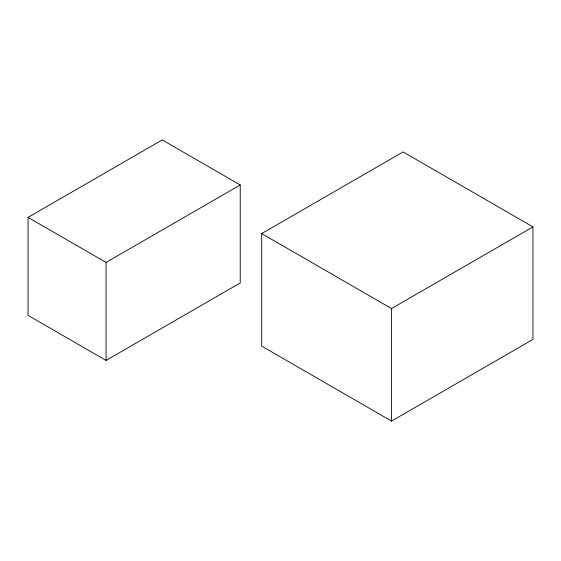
<?xml version="1.0" encoding="UTF-8"?>
<svg xmlns="http://www.w3.org/2000/svg" width="561" height="561" viewBox="0 0 561 561"><rect width="100%" height="100%" fill="white"/><g stroke="black" fill="none" stroke-linecap="round" stroke-linejoin="round"><path stroke-width="0.84" d="M28.05 217.38L162.213 139.92L240.227 184.962L240.227 282.954L106.064 360.414L28.05 315.373L28.05 217.38L106.064 262.422L240.227 184.962M261.692 233.586L403.107 151.94L532.95 226.896L532.95 339.433L391.529 421.08L261.692 346.116L261.692 233.586L391.529 308.55L532.95 226.896M391.529 308.55L391.529 421.08M106.064 262.422L106.064 360.414"/></g></svg>
